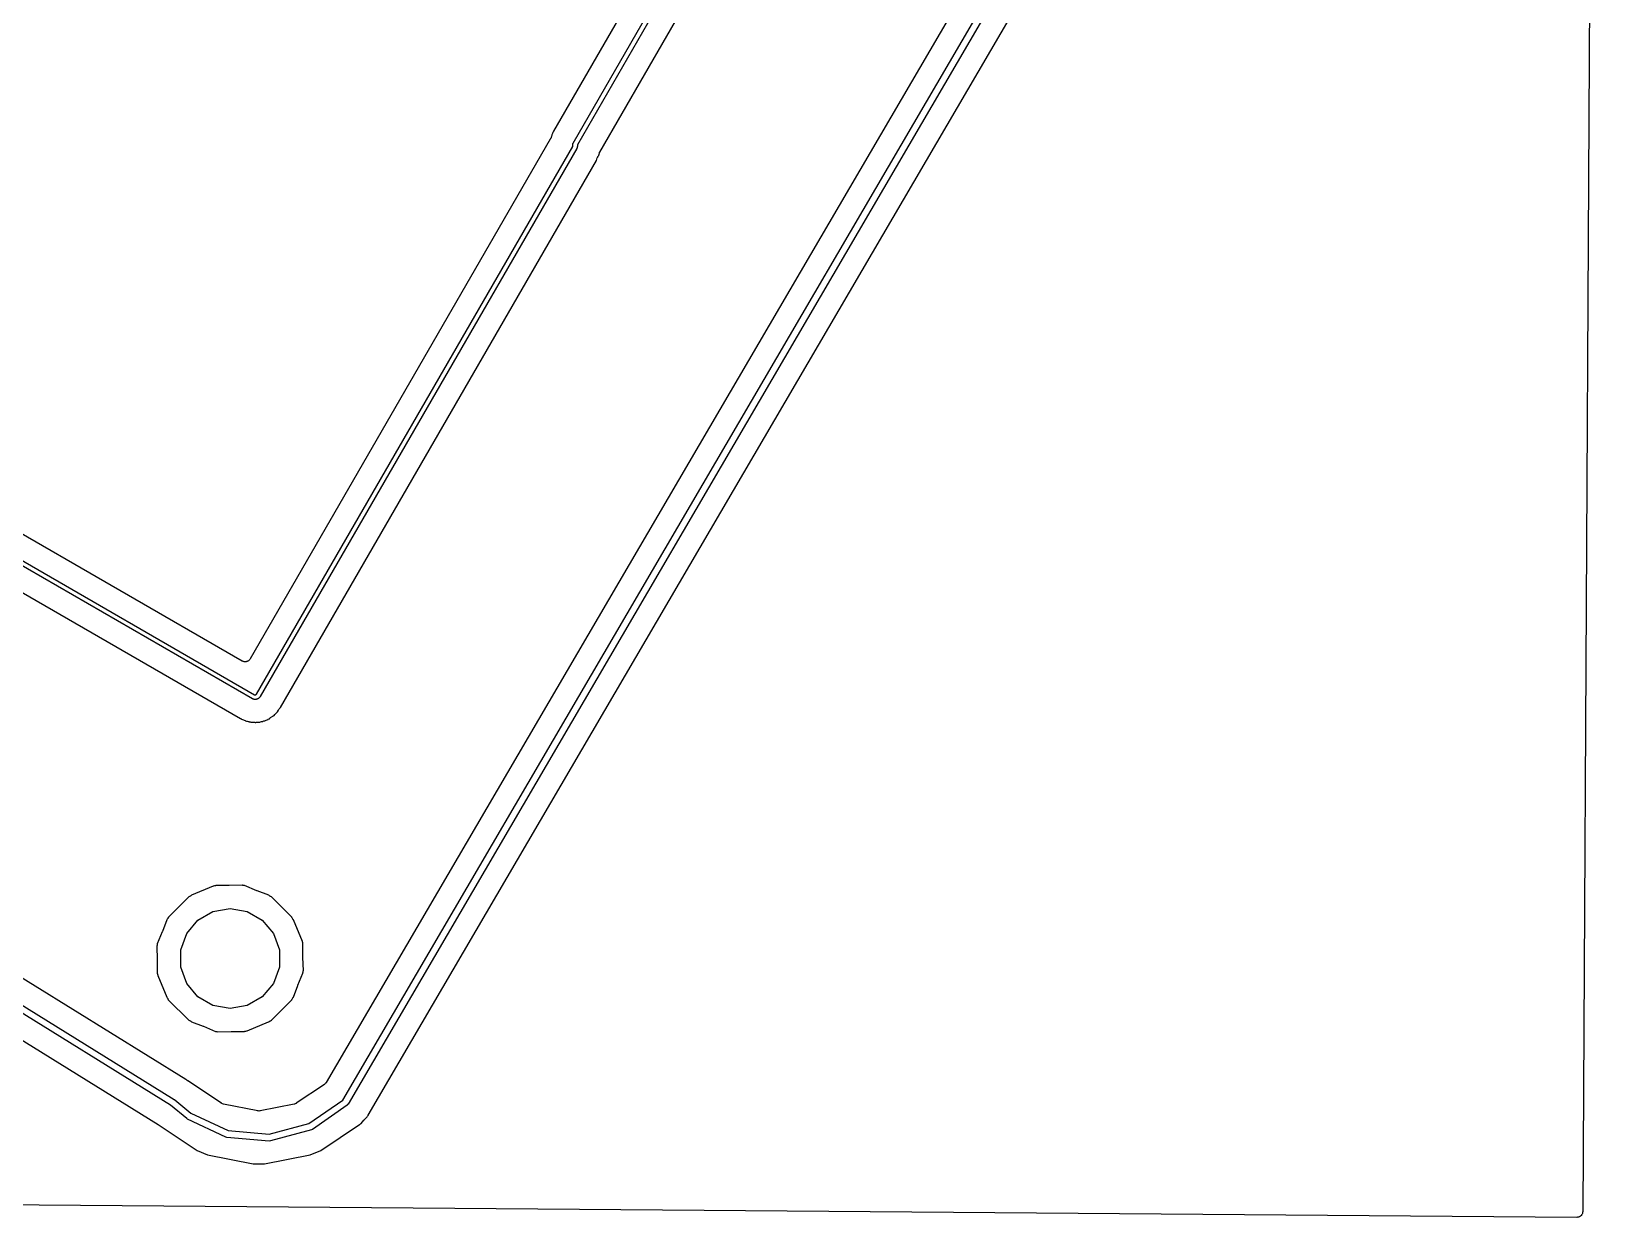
# Model space of a CAD drawing. Extents: x 63 to 223, y -147 to -32.
# Drawn here: x 188.03 to 222.88, y -147.32 to -121.15 of the extents above; entities that cross this region are included whole.
import ezdxf

# ---------------------------------------------------------------- set-up
doc = ezdxf.new("R2010")
doc.units = 0
doc.header["$MEASUREMENT"] = 0
doc.layers.add('BLACK', color=7, linetype='CONTINUOUS')

msp = doc.modelspace()

# ---------------------------------------------------------------- linework, layer by layer
at = {"layer": 'Black'}
for p, q in [((222.884, -31.8829), (222.251, -147.193)), ((218.525, -103.291), (194.524, -144.345)), ((194.889, -144.728), (219.007, -103.472)), ((219.14, -103.543), (195.01, -144.818)), ((195.455, -145.063), (219.572, -103.81)), ((202.034, -119.025), (199.538, -123.347)), ((199.972, -123.612), (202.48, -119.268)), ((202.554, -119.339), (200.068, -123.645)), ((200.562, -123.806), (202.92, -119.721)), ((199.52, -123.393), (199.513, -123.408)), ((199.528, -123.378), (199.52, -123.393)), ((199.538, -123.347), (199.528, -123.378)), ((199.471, -123.52), (192.846, -134.994)), ((192.984, -135.772), (199.964, -123.681)), ((200.053, -123.727), (193.068, -135.825)), ((199.473, -123.514), (199.471, -123.52)), ((199.477, -123.508), (199.473, -123.514)), ((199.486, -123.489), (199.477, -123.508)), ((199.489, -123.475), (199.486, -123.489)), ((199.494, -123.461), (199.489, -123.475)), ((199.502, -123.424), (199.494, -123.461)), ((199.513, -123.408), (199.502, -123.424)), ((199.964, -123.681), (199.965, -123.68)), ((199.965, -123.641), (199.966, -123.635)), ((199.966, -123.643), (199.965, -123.641)), ((199.965, -123.68), (199.968, -123.674)), ((199.966, -123.628), (199.967, -123.626)), ((199.966, -123.635), (199.966, -123.628)), ((199.966, -123.646), (199.966, -123.643)), ((199.967, -123.65), (199.966, -123.646)), ((199.967, -123.624), (199.969, -123.618)), ((199.967, -123.626), (199.967, -123.624)), ((199.968, -123.652), (199.967, -123.65)), ((199.969, -123.655), (199.968, -123.652)), ((199.968, -123.674), (199.969, -123.672)), ((199.969, -123.618), (199.972, -123.612)), ((199.969, -123.658), (199.969, -123.655)), ((199.969, -123.66), (199.969, -123.658)), ((199.97, -123.661), (199.969, -123.66)), ((199.969, -123.67), (199.97, -123.666)), ((199.969, -123.671), (199.969, -123.67)), ((199.969, -123.672), (199.969, -123.671)), ((199.969, -123.672), (199.969, -123.672)), ((199.97, -123.664), (199.97, -123.661)), ((199.97, -123.666), (199.97, -123.664)), ((199.97, -123.666), (199.97, -123.666)), ((200.055, -123.722), (200.053, -123.727)), ((200.057, -123.719), (200.055, -123.722)), ((200.058, -123.718), (200.057, -123.719)), ((200.059, -123.715), (200.058, -123.718)), ((200.06, -123.714), (200.059, -123.715)), ((200.062, -123.708), (200.06, -123.714)), ((200.065, -123.702), (200.062, -123.708)), ((200.066, -123.695), (200.065, -123.697)), ((200.065, -123.697), (200.065, -123.699)), ((200.065, -123.699), (200.065, -123.702)), ((200.068, -123.685), (200.066, -123.693)), ((200.066, -123.693), (200.066, -123.695)), ((200.068, -123.645), (200.069, -123.651)), ((200.069, -123.677), (200.068, -123.685)), ((200.069, -123.651), (200.069, -123.653)), ((200.069, -123.653), (200.069, -123.657)), ((200.069, -123.657), (200.069, -123.665)), ((200.069, -123.665), (200.069, -123.672)), ((200.069, -123.672), (200.069, -123.674)), ((200.069, -123.674), (200.069, -123.677)), ((193.514, -136.068), (200.488, -123.99)), ((200.488, -123.99), (200.508, -123.933)), ((200.508, -123.933), (200.516, -123.919)), ((200.516, -123.919), (200.522, -123.904)), ((200.522, -123.904), (200.539, -123.88)), ((200.539, -123.88), (200.544, -123.866)), ((200.544, -123.866), (200.545, -123.864)), ((200.545, -123.864), (200.546, -123.853)), ((200.546, -123.853), (200.547, -123.85)), ((200.547, -123.847), (200.553, -123.829)), ((200.547, -123.85), (200.547, -123.847)), ((200.553, -123.829), (200.559, -123.811)), ((200.559, -123.811), (200.561, -123.809)), ((200.561, -123.809), (200.562, -123.806)), ((192.896, -135.871), (180.798, -128.886)), ((180.851, -128.802), (192.945, -135.784)), ((192.673, -135.04), (181.629, -128.664)), ((180.555, -129.332), (192.633, -136.306)), ((192.683, -135.044), (192.673, -135.04)), ((192.693, -135.05), (192.683, -135.044)), ((192.704, -135.052), (192.693, -135.05)), ((192.714, -135.055), (192.704, -135.052)), ((192.725, -135.055), (192.714, -135.055)), ((192.736, -135.057), (192.725, -135.055)), ((192.747, -135.055), (192.736, -135.057)), ((192.758, -135.055), (192.747, -135.055)), ((192.769, -135.052), (192.758, -135.055)), ((192.78, -135.05), (192.769, -135.052)), ((192.789, -135.044), (192.78, -135.05)), ((192.8, -135.04), (192.789, -135.044)), ((192.808, -135.033), (192.8, -135.04)), ((192.818, -135.028), (192.808, -135.033)), ((192.825, -135.019), (192.818, -135.028)), ((192.833, -135.012), (192.825, -135.019)), ((192.839, -135.002), (192.833, -135.012)), ((192.846, -134.994), (192.839, -135.002)), ((192.897, -135.872), (192.896, -135.871)), ((192.899, -135.873), (192.897, -135.872)), ((192.905, -135.876), (192.899, -135.873)), ((192.911, -135.879), (192.905, -135.876)), ((192.918, -135.881), (192.911, -135.879)), ((192.926, -135.883), (192.918, -135.881)), ((192.928, -135.884), (192.926, -135.883)), ((192.93, -135.884), (192.928, -135.884)), ((192.938, -135.886), (192.93, -135.884)), ((192.946, -135.887), (192.938, -135.886)), ((192.945, -135.784), (192.949, -135.786)), ((192.949, -135.887), (192.946, -135.887)), ((192.949, -135.786), (192.951, -135.787)), ((192.951, -135.887), (192.949, -135.887)), ((192.951, -135.787), (192.952, -135.787)), ((192.958, -135.887), (192.951, -135.887)), ((192.952, -135.787), (192.953, -135.787)), ((192.953, -135.787), (192.957, -135.788)), ((192.957, -135.788), (192.957, -135.788)), ((192.957, -135.788), (192.959, -135.788)), ((192.966, -135.887), (192.958, -135.887)), ((192.959, -135.788), (192.962, -135.788)), ((192.962, -135.788), (192.963, -135.787)), ((192.963, -135.787), (192.965, -135.787)), ((192.965, -135.787), (192.968, -135.787)), ((192.97, -135.887), (192.966, -135.887)), ((192.968, -135.787), (192.969, -135.786)), ((192.969, -135.786), (192.97, -135.786)), ((192.97, -135.786), (192.971, -135.785)), ((192.972, -135.887), (192.97, -135.887)), ((192.971, -135.785), (192.975, -135.782)), ((192.979, -135.886), (192.972, -135.887)), ((192.975, -135.782), (192.977, -135.781)), ((192.977, -135.781), (192.98, -135.778)), ((192.986, -135.885), (192.979, -135.886)), ((192.98, -135.778), (192.982, -135.774)), ((192.982, -135.774), (192.984, -135.772)), ((192.99, -135.884), (192.986, -135.885)), ((192.993, -135.883), (192.99, -135.884)), ((193, -135.881), (192.993, -135.883)), ((193.007, -135.879), (193, -135.881)), ((193.013, -135.876), (193.007, -135.879)), ((193.019, -135.873), (193.013, -135.876)), ((193.013, -135.876), (193.013, -135.876)), ((193.024, -135.87), (193.019, -135.873)), ((193.028, -135.867), (193.024, -135.87)), ((193.029, -135.866), (193.028, -135.867)), ((193.03, -135.866), (193.029, -135.866)), ((193.032, -135.864), (193.03, -135.866)), ((193.034, -135.864), (193.032, -135.864)), ((193.039, -135.859), (193.034, -135.864)), ((193.044, -135.855), (193.039, -135.859)), ((193.045, -135.854), (193.044, -135.855)), ((193.047, -135.852), (193.045, -135.854)), ((193.048, -135.851), (193.047, -135.852)), ((193.05, -135.849), (193.048, -135.851)), ((193.051, -135.848), (193.05, -135.849)), ((193.052, -135.847), (193.051, -135.848)), ((193.057, -135.842), (193.052, -135.847)), ((193.061, -135.836), (193.057, -135.842)), ((193.062, -135.835), (193.061, -135.836)), ((193.063, -135.833), (193.062, -135.835)), ((193.064, -135.831), (193.063, -135.832)), ((193.063, -135.832), (193.063, -135.833)), ((193.066, -135.828), (193.064, -135.831)), ((193.068, -135.825), (193.066, -135.828)), ((193.285, -136.3), (193.298, -136.289)), ((193.298, -136.289), (193.31, -136.282)), ((193.31, -136.282), (193.321, -136.274)), ((193.321, -136.274), (193.352, -136.257)), ((193.352, -136.257), (193.359, -136.252)), ((193.359, -136.252), (193.375, -136.239)), ((193.375, -136.239), (193.376, -136.238)), ((193.376, -136.238), (193.392, -136.218)), ((193.392, -136.218), (193.404, -136.207)), ((193.404, -136.207), (193.415, -136.195)), ((193.415, -136.195), (193.435, -136.179)), ((193.435, -136.179), (193.436, -136.178)), ((193.436, -136.178), (193.45, -136.161)), ((193.45, -136.161), (193.45, -136.161)), ((193.45, -136.161), (193.451, -136.161)), ((193.451, -136.161), (193.453, -136.159)), ((193.453, -136.159), (193.471, -136.123)), ((193.471, -136.123), (193.48, -136.111)), ((193.48, -136.111), (193.488, -136.098)), ((193.488, -136.098), (193.514, -136.068)), ((191.091, -144.841), (177.763, -136.591)), ((177.839, -136.461), (191.174, -144.716)), ((192.633, -136.306), (192.642, -136.309)), ((192.642, -136.309), (192.659, -136.319)), ((192.659, -136.319), (192.677, -136.329)), ((192.677, -136.329), (192.678, -136.329)), ((192.678, -136.329), (192.698, -136.335)), ((192.698, -136.335), (192.717, -136.343)), ((192.717, -136.343), (192.735, -136.352)), ((192.735, -136.352), (192.736, -136.352)), ((192.736, -136.352), (192.748, -136.357)), ((192.748, -136.357), (192.767, -136.364)), ((192.767, -136.364), (192.767, -136.364)), ((192.767, -136.364), (192.784, -136.366)), ((192.784, -136.366), (192.804, -136.372)), ((192.804, -136.372), (192.824, -136.377)), ((192.824, -136.377), (192.825, -136.378)), ((192.825, -136.378), (192.834, -136.38)), ((192.834, -136.38), (192.851, -136.383)), ((192.851, -136.383), (192.861, -136.386)), ((192.861, -136.386), (192.865, -136.386)), ((192.865, -136.386), (192.883, -136.389)), ((192.883, -136.389), (192.896, -136.39)), ((192.896, -136.39), (192.904, -136.389)), ((192.904, -136.389), (192.922, -136.391)), ((192.922, -136.391), (192.94, -136.391)), ((192.94, -136.391), (192.959, -136.395)), ((192.959, -136.395), (192.961, -136.395)), ((192.961, -136.395), (192.973, -136.394)), ((192.973, -136.394), (192.981, -136.392)), ((192.981, -136.392), (192.984, -136.392)), ((192.984, -136.392), (192.986, -136.391)), ((192.986, -136.391), (193.005, -136.39)), ((193.005, -136.39), (193.025, -136.388)), ((193.025, -136.388), (193.027, -136.389)), ((193.027, -136.389), (193.03, -136.389)), ((193.03, -136.389), (193.037, -136.39)), ((193.037, -136.39), (193.058, -136.387)), ((193.037, -136.39), (193.037, -136.39)), ((193.058, -136.387), (193.074, -136.384)), ((193.074, -136.384), (193.077, -136.382)), ((193.077, -136.382), (193.098, -136.377)), ((193.098, -136.377), (193.119, -136.372)), ((193.119, -136.372), (193.13, -136.371)), ((193.13, -136.371), (193.138, -136.368)), ((193.138, -136.368), (193.151, -136.362)), ((193.151, -136.362), (193.168, -136.357)), ((193.168, -136.357), (193.184, -136.35)), ((193.184, -136.35), (193.186, -136.35)), ((193.186, -136.35), (193.201, -136.343)), ((193.201, -136.343), (193.22, -136.335)), ((193.22, -136.335), (193.243, -136.328)), ((193.243, -136.328), (193.247, -136.325)), ((193.247, -136.325), (193.248, -136.325)), ((193.248, -136.325), (193.267, -136.315)), ((193.248, -136.325), (193.248, -136.325)), ((193.267, -136.315), (193.272, -136.312)), ((193.272, -136.312), (193.28, -136.305)), ((193.28, -136.305), (193.283, -136.303)), ((193.283, -136.303), (193.285, -136.3)), ((177.521, -137.038), (190.818, -145.269)), ((192.031, -140.008), (191.554, -140.206)), ((192.038, -140.008), (192.031, -140.008)), ((192.039, -140.008), (192.038, -140.008)), ((192.038, -140.008), (192.038, -140.008)), ((192.06, -140.003), (192.039, -140.008)), ((192.081, -139.999), (192.06, -140.003)), ((192.082, -139.999), (192.081, -139.999)), ((192.081, -139.999), (192.081, -139.999)), ((192.087, -139.997), (192.082, -139.999)), ((192.377, -139.997), (192.087, -139.997)), ((192.379, -139.997), (192.377, -139.997)), ((192.382, -139.997), (192.379, -139.997)), ((192.672, -139.987), (192.382, -139.997)), ((192.677, -139.989), (192.672, -139.987)), ((192.678, -139.99), (192.677, -139.989)), ((192.677, -139.989), (192.677, -139.989)), ((192.699, -139.993), (192.678, -139.99)), ((192.72, -139.997), (192.699, -139.993)), ((192.721, -139.997), (192.72, -139.997)), ((192.726, -139.997), (192.721, -139.997)), ((192.721, -139.997), (192.721, -139.997)), ((192.995, -140.109), (192.726, -139.997)), ((192.997, -140.109), (192.995, -140.109)), ((192.999, -140.11), (192.997, -140.109)), ((193.257, -140.208), (192.999, -140.11)), ((191.495, -140.241), (191.043, -140.693)), ((191.514, -140.233), (191.495, -140.241)), ((191.519, -140.23), (191.514, -140.233)), ((191.525, -140.228), (191.519, -140.23)), ((191.538, -140.218), (191.525, -140.228)), ((191.551, -140.21), (191.538, -140.218)), ((191.554, -140.206), (191.551, -140.21)), ((193.259, -140.21), (193.257, -140.208)), ((193.272, -140.219), (193.259, -140.21)), ((193.285, -140.229), (193.272, -140.219)), ((193.291, -140.231), (193.285, -140.229)), ((193.296, -140.234), (193.291, -140.231)), ((193.317, -140.243), (193.296, -140.234)), ((193.769, -140.695), (193.317, -140.243)), ((191.008, -140.753), (190.91, -141.011)), ((191.01, -140.751), (191.008, -140.753)), ((191.019, -140.738), (191.01, -140.751)), ((191.029, -140.725), (191.019, -140.738)), ((191.031, -140.719), (191.029, -140.725)), ((191.034, -140.714), (191.031, -140.719)), ((191.043, -140.693), (191.034, -140.714)), ((191.449, -141.053), (191.695, -140.759)), ((191.695, -140.759), (192.027, -140.567)), ((192.027, -140.567), (192.405, -140.501)), ((192.405, -140.501), (192.783, -140.567)), ((192.783, -140.567), (193.115, -140.759)), ((193.115, -140.759), (193.361, -141.053)), ((193.777, -140.714), (193.769, -140.695)), ((193.78, -140.719), (193.777, -140.714)), ((193.782, -140.725), (193.78, -140.719)), ((193.792, -140.738), (193.782, -140.725)), ((193.8, -140.751), (193.792, -140.738)), ((193.804, -140.754), (193.8, -140.751)), ((194.002, -141.231), (193.804, -140.754)), ((190.909, -141.015), (190.797, -141.284)), ((190.91, -141.011), (190.909, -141.013)), ((190.909, -141.013), (190.909, -141.015)), ((191.318, -141.413), (191.449, -141.053)), ((193.361, -141.053), (193.492, -141.413)), ((191.431, -144.278), (186.822, -141.425)), ((190.789, -141.333), (190.787, -141.338)), ((190.787, -141.338), (190.797, -141.628)), ((190.79, -141.332), (190.789, -141.333)), ((190.789, -141.333), (190.789, -141.333)), ((190.793, -141.311), (190.79, -141.332)), ((190.797, -141.29), (190.793, -141.311)), ((190.797, -141.284), (190.797, -141.289)), ((190.797, -141.289), (190.797, -141.289)), ((190.797, -141.289), (190.797, -141.29)), ((191.318, -141.797), (191.318, -141.413)), ((193.492, -141.413), (193.492, -141.797)), ((194.002, -141.238), (194.002, -141.231)), ((194.002, -141.239), (194.002, -141.238)), ((194.002, -141.238), (194.002, -141.238)), ((194.007, -141.26), (194.002, -141.239)), ((194.011, -141.281), (194.007, -141.26)), ((194.011, -141.282), (194.011, -141.281)), ((194.011, -141.281), (194.011, -141.281)), ((194.013, -141.287), (194.011, -141.282)), ((194.013, -141.577), (194.013, -141.287)), ((190.797, -141.628), (190.797, -141.63)), ((190.797, -141.63), (190.797, -141.633)), ((190.797, -141.633), (190.797, -141.923)), ((191.449, -142.157), (191.318, -141.797)), ((193.492, -141.797), (193.361, -142.157)), ((194.013, -141.579), (194.013, -141.577)), ((194.013, -141.582), (194.013, -141.579)), ((194.023, -141.872), (194.013, -141.582)), ((194.021, -141.877), (194.023, -141.872)), ((190.797, -141.923), (190.799, -141.928)), ((190.799, -141.928), (190.799, -141.929)), ((190.799, -141.929), (190.799, -141.929)), ((190.799, -141.929), (190.803, -141.95)), ((190.803, -141.95), (190.808, -141.971)), ((190.808, -141.971), (190.808, -141.972)), ((190.808, -141.972), (190.808, -141.972)), ((190.808, -141.972), (190.808, -141.979)), ((190.808, -141.979), (191.006, -142.456)), ((191.695, -142.451), (191.449, -142.157)), ((193.361, -142.157), (193.115, -142.451)), ((193.802, -142.457), (193.9, -142.199)), ((193.9, -142.199), (193.901, -142.197)), ((193.901, -142.195), (194.013, -141.926)), ((193.901, -142.197), (193.901, -142.195)), ((194.013, -141.92), (194.017, -141.899)), ((194.013, -141.921), (194.013, -141.92)), ((194.013, -141.926), (194.013, -141.921)), ((194.013, -141.921), (194.013, -141.921)), ((194.017, -141.899), (194.02, -141.878)), ((194.02, -141.878), (194.021, -141.877)), ((194.021, -141.877), (194.021, -141.877)), ((191.006, -142.456), (191.01, -142.459)), ((191.01, -142.459), (191.018, -142.472)), ((191.018, -142.472), (191.028, -142.485)), ((191.028, -142.485), (191.03, -142.491)), ((191.03, -142.491), (191.033, -142.496)), ((191.033, -142.496), (191.041, -142.515)), ((191.041, -142.515), (191.493, -142.967)), ((192.027, -142.643), (191.695, -142.451)), ((193.115, -142.451), (192.783, -142.643)), ((193.315, -142.969), (193.767, -142.517)), ((193.767, -142.517), (193.776, -142.496)), ((193.776, -142.496), (193.779, -142.491)), ((193.779, -142.491), (193.781, -142.485)), ((193.781, -142.485), (193.791, -142.472)), ((193.791, -142.472), (193.8, -142.459)), ((193.8, -142.459), (193.802, -142.457)), ((192.405, -142.709), (192.027, -142.643)), ((192.783, -142.643), (192.405, -142.709)), ((191.493, -142.967), (191.514, -142.976)), ((191.514, -142.976), (191.519, -142.979)), ((191.519, -142.979), (191.525, -142.981)), ((191.525, -142.981), (191.538, -142.991)), ((191.538, -142.991), (191.551, -143)), ((191.551, -143), (191.553, -143.002)), ((191.553, -143.002), (191.811, -143.1)), ((191.811, -143.1), (191.813, -143.101)), ((191.813, -143.101), (191.815, -143.101)), ((191.815, -143.101), (192.084, -143.213)), ((192.084, -143.213), (192.089, -143.213)), ((192.089, -143.213), (192.089, -143.213)), ((192.089, -143.213), (192.09, -143.213)), ((192.09, -143.213), (192.111, -143.217)), ((192.111, -143.217), (192.132, -143.22)), ((192.132, -143.22), (192.133, -143.221)), ((192.133, -143.221), (192.133, -143.221)), ((192.133, -143.221), (192.138, -143.223)), ((192.138, -143.223), (192.428, -143.213)), ((192.428, -143.213), (192.43, -143.213)), ((192.43, -143.213), (192.433, -143.213)), ((192.433, -143.213), (192.723, -143.213)), ((192.723, -143.213), (192.728, -143.211)), ((192.728, -143.211), (192.729, -143.211)), ((192.729, -143.211), (192.75, -143.207)), ((192.729, -143.211), (192.729, -143.211)), ((192.75, -143.207), (192.771, -143.202)), ((192.771, -143.202), (192.772, -143.202)), ((192.772, -143.202), (192.772, -143.202)), ((192.772, -143.202), (192.779, -143.202)), ((192.779, -143.202), (193.256, -143.004)), ((193.256, -143.004), (193.259, -143)), ((193.259, -143), (193.272, -142.992)), ((193.272, -142.992), (193.285, -142.982)), ((193.285, -142.982), (193.291, -142.98)), ((193.291, -142.98), (193.296, -142.977)), ((193.296, -142.977), (193.315, -142.969)), ((191.432, -144.278), (191.431, -144.278)), ((191.431, -144.278), (191.431, -144.278)), ((191.45, -144.29), (191.432, -144.278)), ((191.432, -144.278), (191.432, -144.278)), ((191.468, -144.302), (191.45, -144.29)), ((191.469, -144.302), (191.468, -144.302)), ((192.215, -144.801), (191.469, -144.302)), ((191.469, -144.302), (191.469, -144.302)), ((191.469, -144.302), (191.469, -144.302)), ((194.485, -144.386), (193.865, -144.801)), ((194.49, -144.382), (194.485, -144.386)), ((194.496, -144.378), (194.49, -144.382)), ((194.506, -144.366), (194.496, -144.378)), ((194.517, -144.356), (194.506, -144.366)), ((194.52, -144.35), (194.517, -144.356)), ((194.524, -144.345), (194.52, -144.35)), ((191.447, -145.139), (191.091, -144.841)), ((191.174, -144.716), (191.179, -144.72)), ((191.179, -144.72), (191.183, -144.723)), ((191.183, -144.723), (191.535, -145.018)), ((192.218, -144.802), (192.215, -144.801)), ((192.22, -144.804), (192.218, -144.802)), ((192.238, -144.811), (192.22, -144.804)), ((192.256, -144.819), (192.238, -144.811)), ((192.259, -144.819), (192.256, -144.819)), ((192.261, -144.82), (192.259, -144.819)), ((193.015, -144.97), (192.261, -144.82)), ((193.018, -144.97), (193.015, -144.97)), ((193.021, -144.971), (193.018, -144.97)), ((193.04, -144.97), (193.021, -144.971)), ((193.059, -144.971), (193.04, -144.97)), ((193.062, -144.97), (193.059, -144.971)), ((193.065, -144.97), (193.062, -144.97)), ((193.819, -144.82), (193.065, -144.97)), ((193.821, -144.819), (193.819, -144.82)), ((193.824, -144.819), (193.821, -144.819)), ((193.842, -144.811), (193.824, -144.819)), ((193.86, -144.804), (193.842, -144.811)), ((193.862, -144.802), (193.86, -144.804)), ((193.865, -144.801), (193.862, -144.802)), ((194.146, -145.248), (194.889, -144.728)), ((194.988, -144.841), (194.222, -145.378)), ((194.99, -144.839), (194.988, -144.841)), ((194.993, -144.838), (194.99, -144.839)), ((194.999, -144.83), (194.993, -144.838)), ((195.006, -144.823), (194.999, -144.83)), ((195.008, -144.82), (195.006, -144.823)), ((195.01, -144.818), (195.008, -144.82)), ((190.818, -145.269), (190.819, -145.271)), ((190.819, -145.271), (190.821, -145.272)), ((190.821, -145.272), (191.675, -145.842)), ((191.455, -145.144), (191.447, -145.139)), ((191.463, -145.15), (191.455, -145.144)), ((192.311, -145.545), (191.463, -145.15)), ((191.535, -145.018), (192.362, -145.404)), ((193.268, -145.483), (194.146, -145.248)), ((194.405, -145.842), (195.258, -145.272)), ((195.258, -145.272), (195.265, -145.265)), ((195.265, -145.265), (195.282, -145.253)), ((195.282, -145.253), (195.294, -145.245)), ((195.294, -145.245), (195.357, -145.173)), ((195.357, -145.173), (195.36, -145.171)), ((195.36, -145.171), (195.362, -145.168)), ((195.362, -145.168), (195.43, -145.1)), ((195.43, -145.1), (195.438, -145.088)), ((195.438, -145.088), (195.449, -145.07)), ((195.449, -145.07), (195.455, -145.063)), ((192.311, -145.545), (192.311, -145.545)), ((192.336, -145.552), (192.311, -145.545)), ((193.268, -145.634), (192.336, -145.552)), ((192.362, -145.404), (193.268, -145.483)), ((193.294, -145.631), (193.268, -145.634)), ((194.198, -145.389), (193.294, -145.631)), ((193.294, -145.631), (193.294, -145.631)), ((194.214, -145.382), (194.198, -145.389)), ((194.198, -145.389), (194.198, -145.389)), ((194.222, -145.378), (194.214, -145.382)), ((194.222, -145.378), (194.222, -145.378)), ((222.123, -147.319), (63.6252, -146.051)), ((191.675, -145.842), (191.908, -145.938)), ((191.908, -145.938), (192.914, -146.138)), ((193.166, -146.138), (194.172, -145.938)), ((194.172, -145.938), (194.405, -145.842)), ((192.914, -146.138), (193.166, -146.138)), ((222.134, -147.317), (222.123, -147.319)), ((222.145, -147.317), (222.134, -147.317)), ((222.155, -147.313), (222.145, -147.317)), ((222.166, -147.312), (222.155, -147.313)), ((222.176, -147.306), (222.166, -147.312)), ((222.187, -147.302), (222.176, -147.306)), ((222.195, -147.295), (222.187, -147.302)), ((222.205, -147.29), (222.195, -147.295)), ((222.212, -147.281), (222.205, -147.29)), ((222.221, -147.274), (222.212, -147.281)), ((222.226, -147.265), (222.221, -147.274)), ((222.233, -147.256), (222.226, -147.265)), ((222.237, -147.246), (222.233, -147.256)), ((222.243, -147.236), (222.237, -147.246)), ((222.245, -147.225), (222.243, -147.236)), ((222.249, -147.215), (222.245, -147.225)), ((222.251, -147.193), (222.249, -147.204)), ((222.249, -147.204), (222.249, -147.215))]:
    msp.add_line(p, q, dxfattribs=at)

doc.saveas('drawing.dxf')
